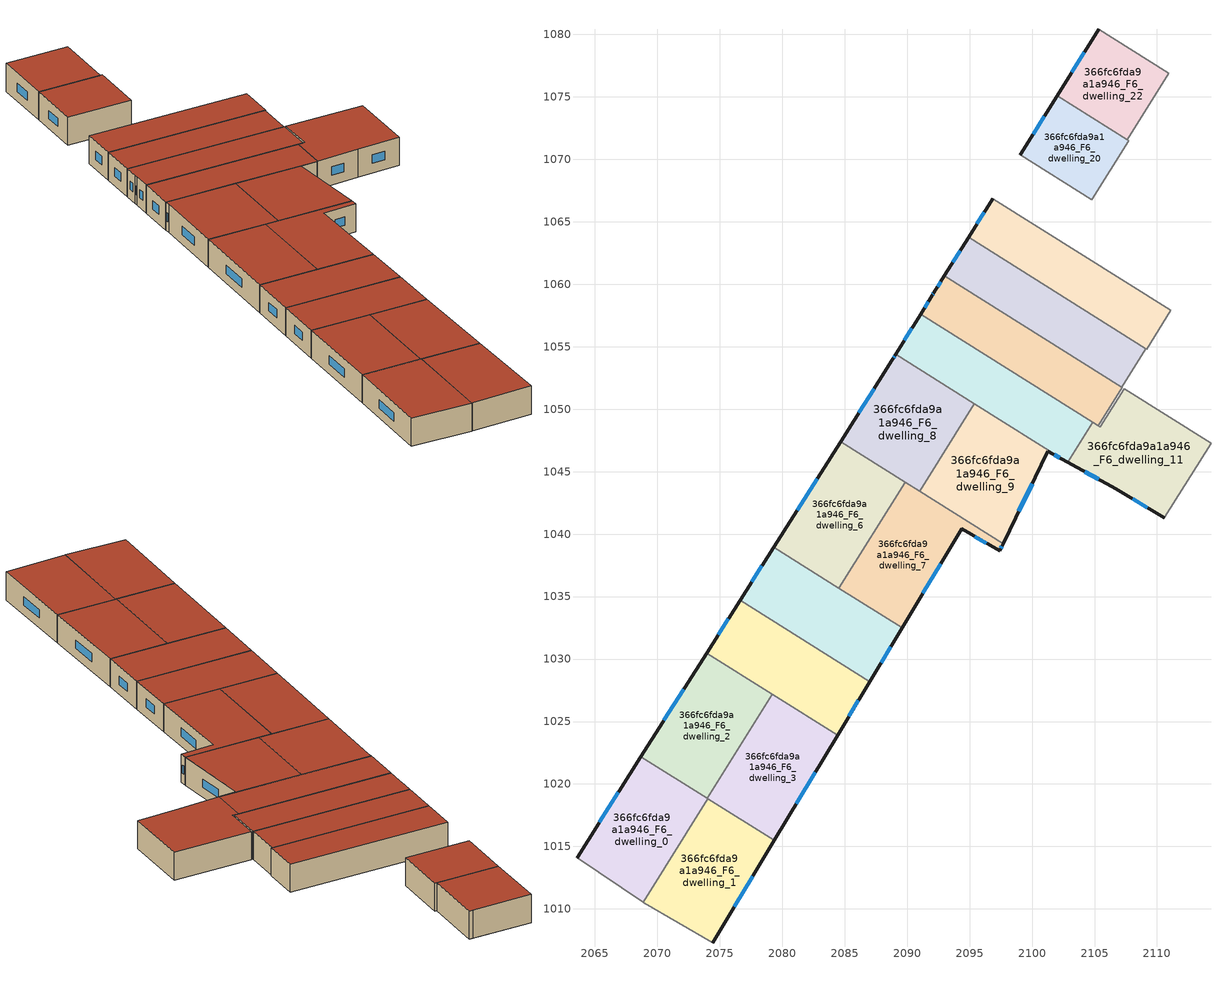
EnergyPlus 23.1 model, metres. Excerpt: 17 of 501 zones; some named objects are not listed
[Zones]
366fc6fda9a1a946_F6_dwelling_0
 floor to 366fc6fda9a1a946_F5_dwelling_0 (EU_floor_Construction): 2074.06,1018.8 2068.86,1010.53 2063.58,1014.1 2068.69,1022.17 z18
 wall outside (EU_wall_Construction): 2068.69,1022.17 2063.58,1014.1 z18:21
 wall to 366fc6fda9a1a946_F6_dwelling_1 (EU_wall_Construction): 2068.86,1010.53 2074.06,1018.8 z18:21
 wall adiabatic (EU_wall_Construction): 2063.58,1014.1 2068.86,1010.53 z18:21
 wall to 366fc6fda9a1a946_F6_dwelling_2 (EU_wall_Construction): 2073.99,1018.84 2068.69,1022.17 z18:21
 wall to 366fc6fda9a1a946_F6_dwelling_3 (EU_wall_Construction): 2074.05,1018.8 2073.99,1018.84 z18:21
 window (EU_Window_Construction): 2066.9,1019.34 2065.37,1016.93 z19.05:19.95
 roof outside (EU_roof_Construction): 2068.86,1010.53 2074.06,1018.8 2068.69,1022.17 2063.58,1014.1 z21
366fc6fda9a1a946_F6_dwelling_1
 floor to 366fc6fda9a1a946_F5_dwelling_1 (EU_floor_Construction): 2079.36,1015.48 2074.43,1007.28 2068.92,1010.49 2068.86,1010.53 2074.06,1018.8 z18
 wall outside (EU_wall_Construction): 2074.43,1007.28 2079.36,1015.48 z18:21
 wall adiabatic (EU_wall_Construction): 2068.86,1010.53 2068.92,1010.49 2074.43,1007.28 z18:21
 wall to 366fc6fda9a1a946_F6_dwelling_3 (EU_wall_Construction): 2079.36,1015.48 2074.06,1018.8 z18:21
 window (EU_Window_Construction): 2076.16,1010.15 2077.63,1012.6 z19.05:19.95
 roof outside (EU_roof_Construction): 2074.43,1007.28 2079.36,1015.48 2074.06,1018.8 2068.86,1010.53 2068.92,1010.49 z21
366fc6fda9a1a946_F6_dwelling_10
 floor to 366fc6fda9a1a946_F5_dwelling_10 (EU_floor_Construction): 2104.85,1048.96 2102.84,1045.76 2102.76,1045.8 2089.09,1054.38 2091.08,1057.59 z18
 wall outside (EU_wall_Construction): 2091.08,1057.59 2089.09,1054.38 / 2102.76,1045.8 2102.84,1045.76 z18:21
 wall to 366fc6fda9a1a946_F6_dwelling_11 (EU_wall_Construction): 2102.84,1045.76 2104.85,1048.96 z18:21
 wall to 366fc6fda9a1a946_F6_dwelling_12 (EU_wall_Construction): 2104.85,1048.96 2091.08,1057.59 z18:21
 wall to 366fc6fda9a1a946_F6_dwelling_9 (EU_wall_Construction): 2095.38,1050.43 2102.76,1045.8 z18:21
 wall to 366fc6fda9a1a946_F6_dwelling_8 (EU_wall_Construction): 2089.09,1054.38 2095.38,1050.43 z18:21
 window (EU_Window_Construction): 2090.38,1056.47 2089.78,1055.51 z19.05:19.95
 roof outside (EU_roof_Construction): 2102.84,1045.76 2104.85,1048.96 2091.08,1057.59 2089.09,1054.38 2102.76,1045.8 z21
366fc6fda9a1a946_F6_dwelling_11
 floor to 366fc6fda9a1a946_F5_dwelling_11 (EU_floor_Construction): 2114.32,1047.28 2110.58,1041.32 2106.72,1043.63 2102.84,1045.76 2104.85,1048.96 2105.45,1048.58 2107.38,1051.64 z18
 wall outside (EU_wall_Construction): 2102.84,1045.76 2106.72,1043.63 2110.58,1041.32 z18:21
 wall to 366fc6fda9a1a946_F6_dwelling_15 (EU_wall_Construction): 2114.32,1047.28 2107.38,1051.64 2105.45,1048.58 2105.42,1048.6 z18:21
 wall to 366fc6fda9a1a946_F6_dwelling_13 (EU_wall_Construction): 2110.58,1041.32 2114.32,1047.28 z18:21
 wall to 366fc6fda9a1a946_F6_dwelling_17 (EU_wall_Construction): 2105.42,1048.6 2105.3,1048.67 z18:21
 wall to 366fc6fda9a1a946_F6_dwelling_12 (EU_wall_Construction): 2105.3,1048.67 2104.85,1048.96 z18:21
 window (EU_Window_Construction): 2108.07,1042.82 2109.23,1042.13 / 2104.2,1045.01 2105.36,1044.37 z19.05:19.95
 roof outside (EU_roof_Construction): 2110.58,1041.32 2114.32,1047.28 2107.38,1051.64 2105.45,1048.58 2104.85,1048.96 2102.84,1045.76 2106.72,1043.63 z21
366fc6fda9a1a946_F6_dwelling_12
 floor to 366fc6fda9a1a946_F5_dwelling_12 (EU_floor_Construction): 2107.22,1051.74 2105.3,1048.67 2091.08,1057.59 2092.03,1059.13 2092.15,1059.32 2092.99,1060.66 z18
 wall outside (EU_wall_Construction): 2092.99,1060.66 2092.15,1059.32 2092.03,1059.13 2091.08,1057.59 z18:21
 wall to 366fc6fda9a1a946_F6_dwelling_17 (EU_wall_Construction): 2105.3,1048.67 2107.22,1051.74 2107.18,1051.76 z18:21
 wall to 366fc6fda9a1a946_F6_dwelling_14 (EU_wall_Construction): 2107.18,1051.76 2092.99,1060.66 z18:21
 window (EU_Window_Construction): 2091.7,1058.59 2091.41,1058.13 / 2092.11,1059.25 2092.07,1059.19 / 2092.69,1060.19 2092.44,1059.79 z19.05:19.95
 roof outside (EU_roof_Construction): 2105.3,1048.67 2107.22,1051.74 2092.99,1060.66 2092.15,1059.32 2092.03,1059.13 2091.08,1057.59 z21
366fc6fda9a1a946_F6_dwelling_14
 floor to 366fc6fda9a1a946_F5_dwelling_14 (EU_floor_Construction): 2109.11,1054.84 2107.18,1051.76 2092.99,1060.66 2094.92,1063.75 z18
 wall outside (EU_wall_Construction): 2094.92,1063.75 2092.99,1060.66 z18:21
 wall to 366fc6fda9a1a946_F6_dwelling_17 (EU_wall_Construction): 2107.18,1051.76 2109.11,1054.84 z18:21
 wall to 366fc6fda9a1a946_F6_dwelling_16 (EU_wall_Construction): 2109.11,1054.84 2094.92,1063.75 z18:21
 window (EU_Window_Construction): 2094.24,1062.67 2093.66,1061.74 z19.05:19.95
 roof outside (EU_roof_Construction): 2107.18,1051.76 2109.11,1054.84 2094.92,1063.75 2092.99,1060.66 z21
366fc6fda9a1a946_F6_dwelling_16
 floor to 366fc6fda9a1a946_F5_dwelling_16 (EU_floor_Construction): 2111.1,1057.9 2109.16,1054.81 2094.92,1063.75 2096.85,1066.84 z18
 wall outside (EU_wall_Construction): 2096.85,1066.84 2094.92,1063.75 z18:21
 wall to 366fc6fda9a1a946_F6_dwelling_17 (EU_wall_Construction): 2109.11,1054.84 2109.16,1054.81 2111.1,1057.9 z18:21
 wall to 366fc6fda9a1a946_F6_dwelling_18 (EU_wall_Construction): 2111.1,1057.9 2096.85,1066.84 z18:21
 window (EU_Window_Construction): 2096.17,1065.76 2095.59,1064.83 z19.05:19.95
 roof outside (EU_roof_Construction): 2109.16,1054.81 2111.1,1057.9 2096.85,1066.84 2094.92,1063.75 z21
366fc6fda9a1a946_F6_dwelling_2
 floor to 366fc6fda9a1a946_F5_dwelling_2 (EU_floor_Construction): 2079.22,1027.18 2073.99,1018.84 2068.69,1022.17 2073.95,1030.48 z18
 wall outside (EU_wall_Construction): 2073.95,1030.48 2068.69,1022.17 z18:21
 wall to 366fc6fda9a1a946_F6_dwelling_3 (EU_wall_Construction): 2073.99,1018.84 2079.22,1027.18 z18:21
 wall to 366fc6fda9a1a946_F6_dwelling_4 (EU_wall_Construction): 2079.22,1027.18 2073.95,1030.48 z18:21
 window (EU_Window_Construction): 2072.11,1027.57 2070.54,1025.08 z19.05:19.95
 roof outside (EU_roof_Construction): 2073.99,1018.84 2079.22,1027.18 2073.95,1030.48 2068.69,1022.17 z21
366fc6fda9a1a946_F6_dwelling_20
 floor to 366fc6fda9a1a946_F5_dwelling_20 (EU_floor_Construction): 2107.76,1071.49 2104.8,1066.76 2099.05,1070.36 2102.01,1075.09 z18
 wall outside (EU_wall_Construction): 2102.01,1075.09 2099.05,1070.36 z18:21
 wall to 366fc6fda9a1a946_F6_dwelling_21 (EU_wall_Construction): 2104.8,1066.76 2107.76,1071.49 z18:21
 wall to 366fc6fda9a1a946_F6_dwelling_22 (EU_wall_Construction): 2107.61,1071.58 2102.01,1075.09 z18:21
 wall to 366fc6fda9a1a946_F6_dwelling_18 (EU_wall_Construction): 2099.05,1070.36 2104.79,1066.76 z18:21
 wall to 366fc6fda9a1a946_F6_dwelling_23 (EU_wall_Construction): 2107.76,1071.49 2107.61,1071.58 z18:21
 window (EU_Window_Construction): 2100.97,1073.43 2100.09,1072.02 z19.05:19.95
 roof outside (EU_roof_Construction): 2104.8,1066.76 2107.76,1071.49 2102.01,1075.09 2099.05,1070.36 z21
366fc6fda9a1a946_F6_dwelling_22
 floor to 366fc6fda9a1a946_F5_dwelling_22 (EU_floor_Construction): 2110.94,1076.91 2107.6,1071.58 2102.01,1075.09 2105.33,1080.42 z18
 wall outside (EU_wall_Construction): 2105.33,1080.42 2102.01,1075.09 z18:21
 wall to 366fc6fda9a1a946_F6_dwelling_23 (EU_wall_Construction): 2107.6,1071.58 2110.94,1076.91 z18:21
 wall to 366fc6fda9a1a946_F6_dwelling_24 (EU_wall_Construction): 2110.63,1077.1 2105.33,1080.42 z18:21
 wall to 366fc6fda9a1a946_F6_dwelling_25 (EU_wall_Construction): 2110.94,1076.91 2110.63,1077.1 z18:21
 window (EU_Window_Construction): 2104.17,1078.55 2103.17,1076.96 z19.05:19.95
 roof outside (EU_roof_Construction): 2107.6,1071.58 2110.94,1076.91 2105.33,1080.42 2102.01,1075.09 z21
366fc6fda9a1a946_F6_dwelling_3
 floor to 366fc6fda9a1a946_F5_dwelling_3 (EU_floor_Construction): 2084.43,1023.91 2079.36,1015.48 2073.99,1018.84 2079.22,1027.18 z18
 wall outside (EU_wall_Construction): 2079.36,1015.48 2084.43,1023.91 z18:21
 wall to 366fc6fda9a1a946_F6_dwelling_4 (EU_wall_Construction): 2084.43,1023.91 2079.22,1027.18 z18:21
 window (EU_Window_Construction): 2081.14,1018.43 2082.65,1020.95 z19.05:19.95
 roof outside (EU_roof_Construction): 2079.36,1015.48 2084.43,1023.91 2079.22,1027.18 2073.99,1018.84 z21
366fc6fda9a1a946_F6_dwelling_4
 floor to 366fc6fda9a1a946_F5_dwelling_4 (EU_floor_Construction): 2087,1028.19 2084.43,1023.91 2073.95,1030.48 2076.62,1034.7 z18
 wall outside (EU_wall_Construction): 2076.62,1034.7 2073.95,1030.48 / 2084.43,1023.91 2087,1028.19 z18:21
 wall to 366fc6fda9a1a946_F6_dwelling_5 (EU_wall_Construction): 2087,1028.19 2076.62,1034.7 z18:21
 window (EU_Window_Construction): 2075.69,1033.22 2074.89,1031.96 / 2085.33,1025.41 2086.1,1026.69 z19.05:19.95
 roof outside (EU_roof_Construction): 2084.43,1023.91 2087,1028.19 2076.62,1034.7 2073.95,1030.48 z21
366fc6fda9a1a946_F6_dwelling_5
 floor to 366fc6fda9a1a946_F5_dwelling_5 (EU_floor_Construction): 2089.6,1032.5 2087,1028.19 2076.62,1034.7 2079.32,1038.95 z18
 wall outside (EU_wall_Construction): 2079.32,1038.95 2076.62,1034.7 / 2087,1028.19 2089.6,1032.5 z18:21
 wall to 366fc6fda9a1a946_F6_dwelling_6 (EU_wall_Construction): 2084.53,1035.68 2079.32,1038.95 z18:21
 wall to 366fc6fda9a1a946_F6_dwelling_7 (EU_wall_Construction): 2089.6,1032.5 2084.54,1035.68 z18:21
 window (EU_Window_Construction): 2078.38,1037.46 2077.57,1036.19 / 2087.91,1029.7 2088.69,1030.99 z19.05:19.95
 roof outside (EU_roof_Construction): 2087,1028.19 2089.6,1032.5 2079.32,1038.95 2076.62,1034.7 z21
366fc6fda9a1a946_F6_dwelling_6
 floor to 366fc6fda9a1a946_F5_dwelling_6 (EU_floor_Construction): 2089.85,1044.16 2084.54,1035.68 2079.32,1038.95 2084.68,1047.41 z18
 wall outside (EU_wall_Construction): 2084.68,1047.41 2079.32,1038.95 z18:21
 wall to 366fc6fda9a1a946_F6_dwelling_7 (EU_wall_Construction): 2084.54,1035.68 2089.85,1044.16 z18:21
 wall to 366fc6fda9a1a946_F6_dwelling_8 (EU_wall_Construction): 2089.85,1044.16 2084.68,1047.41 z18:21
 window (EU_Window_Construction): 2082.8,1044.44 2081.2,1041.92 z19.05:19.95
 roof outside (EU_roof_Construction): 2084.54,1035.68 2089.85,1044.16 2084.68,1047.41 2079.32,1038.95 z21
366fc6fda9a1a946_F6_dwelling_7
 floor to 366fc6fda9a1a946_F5_dwelling_7 (EU_floor_Construction): 2097.69,1039.25 2097.41,1038.66 2094.36,1040.42 2089.6,1032.5 2084.54,1035.68 2089.85,1044.16 z18
 wall outside (EU_wall_Construction): 2089.6,1032.5 2094.36,1040.42 2097.41,1038.66 2097.69,1039.25 z18:21
 wall to 366fc6fda9a1a946_F6_dwelling_9 (EU_wall_Construction): 2097.69,1039.25 2091,1043.44 z18:21
 wall to 366fc6fda9a1a946_F6_dwelling_8 (EU_wall_Construction): 2091,1043.44 2089.85,1044.16 z18:21
 window (EU_Window_Construction): 2091.27,1035.28 2092.69,1037.64 / 2097.51,1038.86 2097.59,1039.04 / 2095.43,1039.8 2096.34,1039.27 z19.05:19.95
 roof outside (EU_roof_Construction): 2097.41,1038.66 2097.69,1039.25 2089.85,1044.16 2084.54,1035.68 2089.6,1032.5 2094.36,1040.42 z21
366fc6fda9a1a946_F6_dwelling_8
 floor to 366fc6fda9a1a946_F5_dwelling_8 (EU_floor_Construction): 2095.38,1050.43 2091,1043.44 2084.68,1047.41 2088.82,1053.95 2089.09,1054.38 z18
 wall outside (EU_wall_Construction): 2089.09,1054.38 2088.82,1053.95 2084.68,1047.41 z18:21
 wall to 366fc6fda9a1a946_F6_dwelling_9 (EU_wall_Construction): 2091,1043.44 2095.38,1050.43 z18:21
 window (EU_Window_Construction): 2087.37,1051.65 2086.13,1049.7 / 2088.99,1054.23 2088.91,1054.1 z19.05:19.95
 roof outside (EU_roof_Construction): 2091,1043.44 2095.38,1050.43 2089.09,1054.38 2088.82,1053.95 2084.68,1047.41 z21
366fc6fda9a1a946_F6_dwelling_9
 floor to 366fc6fda9a1a946_F5_dwelling_9 (EU_floor_Construction): 2101.25,1046.64 2097.69,1039.25 2091,1043.44 2095.38,1050.43 2102.76,1045.8 z18
 wall outside (EU_wall_Construction): 2097.69,1039.25 2101.25,1046.64 2102.76,1045.8 z18:21
 window (EU_Window_Construction): 2098.94,1041.84 2100,1044.05 / 2101.78,1046.34 2102.23,1046.1 z19.05:19.95
 roof outside (EU_roof_Construction): 2097.69,1039.25 2101.25,1046.64 2102.76,1045.8 2095.38,1050.43 2091,1043.44 z21
[Building]
EU S2 Campaign: North Axis=0; Terrain=City; Solar Distribution=FullExterior
[Site:Location]
Bologna: Latitude=44.5; Longitude=11.25; Time Zone=1; Elevation=37
[SizingPeriod:WeatherFileDays]
AnnualSizingPeriod: Begin Month=1; Begin Day of Month=1; End Month=12; End Day of Month=31; Day of Week for Start Day=Monday; Use Weather File Daylight Saving Period=No; Use Weather File Rain and Snow Indicators=No
[MATERIAL]
EU_InternalMass_Material: Roughness=MediumRough; Thickness=0.1; Conductivity=1; Density=1800; Specific Heat=900; Thermal Absorptance=0.9; Solar Absorptance=0.7; Visible Absorptance=0.7
[MATERIAL:NOMASS] Roughness=MediumRough; Thermal Absorptance=0.9; Solar Absorptance=0.7; Visible Absorptance=0.7
Name | Thermal Resistance
EU_wall_NoMass | 0.890213
EU_roof_NoMass | 0.636128
EU_floor_NoMass | 0.79516
[WINDOWMATERIAL:SIMPLEGLAZINGSYSTEM]
EU_Window_SimpleGlazing: UFactor=4.49146; Solar Heat Gain Coefficient=0.85; Visible Transmittance=0.85
[CONSTRUCTION]
EU_wall_Construction: EU_wall_NoMass
EU_roof_Construction: EU_roof_NoMass
EU_floor_Construction: EU_floor_NoMass
EU_Window_Construction: EU_Window_SimpleGlazing
EU_InternalMass_Construction: EU_InternalMass_Material
[ZONE] Type=1; Multiplier=1; Ceiling Height=autocalculate; Floor Area=autocalculate; Part of Total Floor Area=Yes
Name | Volume
366fc6fda9a1a946_F6_dwelling_0; 366fc6fda9a1a946_F6_dwelling_6 | 184.222
366fc6fda9a1a946_F6_dwelling_1 | 184.227
366fc6fda9a1a946_F6_dwelling_10 | 184.228
366fc6fda9a1a946_F6_dwelling_11 | 184.22
366fc6fda9a1a946_F6_dwelling_12 | 182.232
366fc6fda9a1a946_F6_dwelling_14 | 182.69
366fc6fda9a1a946_F6_dwelling_16; 366fc6fda9a1a946_F6_dwelling_3 | 184.214
366fc6fda9a1a946_F6_dwelling_2 | 184.233
366fc6fda9a1a946_F6_dwelling_20 | 113.621
366fc6fda9a1a946_F6_dwelling_22 | 124.698
366fc6fda9a1a946_F6_dwelling_4 | 184.224
366fc6fda9a1a946_F6_dwelling_5 | 184.236
366fc6fda9a1a946_F6_dwelling_7 | 184.245
366fc6fda9a1a946_F6_dwelling_8 | 184.239
366fc6fda9a1a946_F6_dwelling_9 | 184.213
[INTERNALMASS] Construction=EU_InternalMass_Construction
Name | Zone or ZoneList | Surface Area
366fc6fda9a1a946_F6_dwelling_0_EU_InternalMass | 366fc6fda9a1a946_F6_dwelling_0 | 61.4077
366fc6fda9a1a946_F6_dwelling_1_EU_InternalMass | 366fc6fda9a1a946_F6_dwelling_1 | 61.4064
366fc6fda9a1a946_F6_dwelling_2_EU_InternalMass | 366fc6fda9a1a946_F6_dwelling_2 | 61.4107
366fc6fda9a1a946_F6_dwelling_3_EU_InternalMass | 366fc6fda9a1a946_F6_dwelling_3 | 61.4049
366fc6fda9a1a946_F6_dwelling_4_EU_InternalMass | 366fc6fda9a1a946_F6_dwelling_4 | 61.4079
366fc6fda9a1a946_F6_dwelling_5_EU_InternalMass | 366fc6fda9a1a946_F6_dwelling_5 | 61.412
366fc6fda9a1a946_F6_dwelling_6_EU_InternalMass | 366fc6fda9a1a946_F6_dwelling_6 | 61.4042
366fc6fda9a1a946_F6_dwelling_7_EU_InternalMass | 366fc6fda9a1a946_F6_dwelling_7 | 61.4165
366fc6fda9a1a946_F6_dwelling_8_EU_InternalMass | 366fc6fda9a1a946_F6_dwelling_8 | 61.4115
366fc6fda9a1a946_F6_dwelling_9_EU_InternalMass | 366fc6fda9a1a946_F6_dwelling_9 | 61.4027
366fc6fda9a1a946_F6_dwelling_10_EU_InternalMass | 366fc6fda9a1a946_F6_dwelling_10 | 61.4094
366fc6fda9a1a946_F6_dwelling_11_EU_InternalMass | 366fc6fda9a1a946_F6_dwelling_11 | 61.4064
366fc6fda9a1a946_F6_dwelling_12_EU_InternalMass | 366fc6fda9a1a946_F6_dwelling_12 | 60.7422
366fc6fda9a1a946_F6_dwelling_14_EU_InternalMass | 366fc6fda9a1a946_F6_dwelling_14 | 60.9059
366fc6fda9a1a946_F6_dwelling_16_EU_InternalMass | 366fc6fda9a1a946_F6_dwelling_16 | 61.4041
366fc6fda9a1a946_F6_dwelling_20_EU_InternalMass | 366fc6fda9a1a946_F6_dwelling_20 | 37.8735
366fc6fda9a1a946_F6_dwelling_22_EU_InternalMass | 366fc6fda9a1a946_F6_dwelling_22 | 41.5658
[OTHEREQUIPMENT] Fuel Type=Electricity; Design Level Calculation Method=Watts/Area; Power per Zone Floor Area=1; Fraction Latent=0; Fraction Radiant=0; Fraction Lost=0; Carbon Dioxide Generation Rate=0; EndUse Subcategory=EU_Step8_InternalGains
Name | Zone or ZoneList or Space or SpaceList | Schedule
EU_Step8_InternalGain_366fc6fda9a1a946_F6_dwelling_0_f000 | 366fc6fda9a1a946_F6_dwelling_0 | EU_Step8_GainSchedule_366fc6fda9a1a946_F6_dwelling_0_f000
EU_Step8_InternalGain_366fc6fda9a1a946_F6_dwelling_1_f000 | 366fc6fda9a1a946_F6_dwelling_1 | EU_Step8_GainSchedule_366fc6fda9a1a946_F6_dwelling_1_f000
EU_Step8_InternalGain_366fc6fda9a1a946_F6_dwelling_2_f000 | 366fc6fda9a1a946_F6_dwelling_2 | EU_Step8_GainSchedule_366fc6fda9a1a946_F6_dwelling_2_f000
EU_Step8_InternalGain_366fc6fda9a1a946_F6_dwelling_3_f000 | 366fc6fda9a1a946_F6_dwelling_3 | EU_Step8_GainSchedule_366fc6fda9a1a946_F6_dwelling_3_f000
EU_Step8_InternalGain_366fc6fda9a1a946_F6_dwelling_4_f000 | 366fc6fda9a1a946_F6_dwelling_4 | EU_Step8_GainSchedule_366fc6fda9a1a946_F6_dwelling_4_f000
EU_Step8_InternalGain_366fc6fda9a1a946_F6_dwelling_5_f000 | 366fc6fda9a1a946_F6_dwelling_5 | EU_Step8_GainSchedule_366fc6fda9a1a946_F6_dwelling_5_f000
EU_Step8_InternalGain_366fc6fda9a1a946_F6_dwelling_6_f000 | 366fc6fda9a1a946_F6_dwelling_6 | EU_Step8_GainSchedule_366fc6fda9a1a946_F6_dwelling_6_f000
EU_Step8_InternalGain_366fc6fda9a1a946_F6_dwelling_7_f000 | 366fc6fda9a1a946_F6_dwelling_7 | EU_Step8_GainSchedule_366fc6fda9a1a946_F6_dwelling_7_f000
EU_Step8_InternalGain_366fc6fda9a1a946_F6_dwelling_8_f000 | 366fc6fda9a1a946_F6_dwelling_8 | EU_Step8_GainSchedule_366fc6fda9a1a946_F6_dwelling_8_f000
EU_Step8_InternalGain_366fc6fda9a1a946_F6_dwelling_9_f000 | 366fc6fda9a1a946_F6_dwelling_9 | EU_Step8_GainSchedule_366fc6fda9a1a946_F6_dwelling_9_f000
EU_Step8_InternalGain_366fc6fda9a1a946_F6_dwelling_10_f000 | 366fc6fda9a1a946_F6_dwelling_10 | EU_Step8_GainSchedule_366fc6fda9a1a946_F6_dwelling_10_f000
EU_Step8_InternalGain_366fc6fda9a1a946_F6_dwelling_11_f000 | 366fc6fda9a1a946_F6_dwelling_11 | EU_Step8_GainSchedule_366fc6fda9a1a946_F6_dwelling_11_f000
EU_Step8_InternalGain_366fc6fda9a1a946_F6_dwelling_12_f000 | 366fc6fda9a1a946_F6_dwelling_12 | EU_Step8_GainSchedule_366fc6fda9a1a946_F6_dwelling_12_f000
EU_Step8_InternalGain_366fc6fda9a1a946_F6_dwelling_14_f000 | 366fc6fda9a1a946_F6_dwelling_14 | EU_Step8_GainSchedule_366fc6fda9a1a946_F6_dwelling_14_f000
EU_Step8_InternalGain_366fc6fda9a1a946_F6_dwelling_16_f000 | 366fc6fda9a1a946_F6_dwelling_16 | EU_Step8_GainSchedule_366fc6fda9a1a946_F6_dwelling_16_f000
EU_Step8_InternalGain_366fc6fda9a1a946_F6_dwelling_20_f000 | 366fc6fda9a1a946_F6_dwelling_20 | EU_Step8_GainSchedule_366fc6fda9a1a946_F6_dwelling_20_f000
EU_Step8_InternalGain_366fc6fda9a1a946_F6_dwelling_22_f000 | 366fc6fda9a1a946_F6_dwelling_22 | EU_Step8_GainSchedule_366fc6fda9a1a946_F6_dwelling_22_f000
[ZONEVENTILATION:DESIGNFLOWRATE] Schedule=EU_AlwaysOn; Design Flow Rate Calculation Method=AirChanges/Hour; Air Changes per Hour=0.718634; Ventilation Type=Natural; Fan Pressure Rise=0; Fan Total Efficiency=1; Constant Term Coefficient=1; Temperature Term Coefficient=0; Velocity Term Coefficient=0; Velocity Squared Term Coefficient=0; Minimum Indoor Temperature=-100; Maximum Indoor Temperature=100; Delta Temperature=-100; Minimum Outdoor Temperature=-100; Maximum Outdoor Temperature=100; Maximum Wind Speed=40
Name | Zone or ZoneList or Space or SpaceList
EU_ConstantAir_366fc6fda9a1a946_F6_dwelling_0 | 366fc6fda9a1a946_F6_dwelling_0
EU_ConstantAir_366fc6fda9a1a946_F6_dwelling_1 | 366fc6fda9a1a946_F6_dwelling_1
EU_ConstantAir_366fc6fda9a1a946_F6_dwelling_2 | 366fc6fda9a1a946_F6_dwelling_2
EU_ConstantAir_366fc6fda9a1a946_F6_dwelling_3 | 366fc6fda9a1a946_F6_dwelling_3
EU_ConstantAir_366fc6fda9a1a946_F6_dwelling_4 | 366fc6fda9a1a946_F6_dwelling_4
EU_ConstantAir_366fc6fda9a1a946_F6_dwelling_5 | 366fc6fda9a1a946_F6_dwelling_5
EU_ConstantAir_366fc6fda9a1a946_F6_dwelling_6 | 366fc6fda9a1a946_F6_dwelling_6
EU_ConstantAir_366fc6fda9a1a946_F6_dwelling_7 | 366fc6fda9a1a946_F6_dwelling_7
EU_ConstantAir_366fc6fda9a1a946_F6_dwelling_8 | 366fc6fda9a1a946_F6_dwelling_8
EU_ConstantAir_366fc6fda9a1a946_F6_dwelling_9 | 366fc6fda9a1a946_F6_dwelling_9
EU_ConstantAir_366fc6fda9a1a946_F6_dwelling_10 | 366fc6fda9a1a946_F6_dwelling_10
EU_ConstantAir_366fc6fda9a1a946_F6_dwelling_11 | 366fc6fda9a1a946_F6_dwelling_11
EU_ConstantAir_366fc6fda9a1a946_F6_dwelling_12 | 366fc6fda9a1a946_F6_dwelling_12
EU_ConstantAir_366fc6fda9a1a946_F6_dwelling_14 | 366fc6fda9a1a946_F6_dwelling_14
EU_ConstantAir_366fc6fda9a1a946_F6_dwelling_16 | 366fc6fda9a1a946_F6_dwelling_16
EU_ConstantAir_366fc6fda9a1a946_F6_dwelling_20 | 366fc6fda9a1a946_F6_dwelling_20
EU_ConstantAir_366fc6fda9a1a946_F6_dwelling_22 | 366fc6fda9a1a946_F6_dwelling_22
[HVACTEMPLATE:ZONE:IDEALLOADSAIRSYSTEM] System Availability Schedule=EU_AlwaysOn; Maximum Heating Supply Air Temperature=50; Minimum Cooling Supply Air Temperature=13; Maximum Heating Supply Air Humidity Ratio=0.0156; Minimum Cooling Supply Air Humidity Ratio=0.0077; Heating Limit=NoLimit; Cooling Limit=NoLimit; Heating Availability Schedule=EU_AlwaysOn; Cooling Availability Schedule=EU_CoolingOff; Dehumidification Control Type=ConstantSensibleHeatRatio; Cooling Sensible Heat Ratio=0.7; Dehumidification Setpoint=60; Humidification Control Type=None; Humidification Setpoint=30; Outdoor Air Method=None; Outdoor Air Flow Rate per Person=0.00944; Outdoor Air Flow Rate per Zone Floor Area=0; Outdoor Air Flow Rate per Zone=0; Demand Controlled Ventilation Type=None; Outdoor Air Economizer Type=NoEconomizer; Heat Recovery Type=None; Sensible Heat Recovery Effectiveness=0.7; Latent Heat Recovery Effectiveness=0.65
Name | Template Thermostat
366fc6fda9a1a946_F6_dwelling_0 | EU_HeatOnly_366fc6fda9a1a946_F6_dwelling_0
366fc6fda9a1a946_F6_dwelling_1 | EU_HeatOnly_366fc6fda9a1a946_F6_dwelling_1
366fc6fda9a1a946_F6_dwelling_2 | EU_HeatOnly_366fc6fda9a1a946_F6_dwelling_2
366fc6fda9a1a946_F6_dwelling_3 | EU_HeatOnly_366fc6fda9a1a946_F6_dwelling_3
366fc6fda9a1a946_F6_dwelling_4 | EU_HeatOnly_366fc6fda9a1a946_F6_dwelling_4
366fc6fda9a1a946_F6_dwelling_5 | EU_HeatOnly_366fc6fda9a1a946_F6_dwelling_5
366fc6fda9a1a946_F6_dwelling_6 | EU_HeatOnly_366fc6fda9a1a946_F6_dwelling_6
366fc6fda9a1a946_F6_dwelling_7 | EU_HeatOnly_366fc6fda9a1a946_F6_dwelling_7
366fc6fda9a1a946_F6_dwelling_8 | EU_HeatOnly_366fc6fda9a1a946_F6_dwelling_8
366fc6fda9a1a946_F6_dwelling_9 | EU_HeatOnly_366fc6fda9a1a946_F6_dwelling_9
366fc6fda9a1a946_F6_dwelling_10 | EU_HeatOnly_366fc6fda9a1a946_F6_dwelling_10
366fc6fda9a1a946_F6_dwelling_11 | EU_HeatOnly_366fc6fda9a1a946_F6_dwelling_11
366fc6fda9a1a946_F6_dwelling_12 | EU_HeatOnly_366fc6fda9a1a946_F6_dwelling_12
366fc6fda9a1a946_F6_dwelling_14 | EU_HeatOnly_366fc6fda9a1a946_F6_dwelling_14
366fc6fda9a1a946_F6_dwelling_16 | EU_HeatOnly_366fc6fda9a1a946_F6_dwelling_16
366fc6fda9a1a946_F6_dwelling_20 | EU_HeatOnly_366fc6fda9a1a946_F6_dwelling_20
366fc6fda9a1a946_F6_dwelling_22 | EU_HeatOnly_366fc6fda9a1a946_F6_dwelling_22
[SIZING:ZONE] Zone Cooling Design Supply Air Temperature Input Method=SupplyAirTemperature; Zone Cooling Design Supply Air Temperature=13; Zone Heating Design Supply Air Temperature Input Method=SupplyAirTemperature; Zone Heating Design Supply Air Temperature=50; Zone Cooling Design Supply Air Humidity Ratio=0.008; Zone Heating Design Supply Air Humidity Ratio=0.008; Cooling Design Air Flow Method=DesignDay; Cooling Design Air Flow Rate=0; Cooling Minimum Air Flow per Zone Floor Area=0.000762; Cooling Minimum Air Flow=0; Cooling Minimum Air Flow Fraction=0.2; Heating Design Air Flow Method=DesignDay; Heating Design Air Flow Rate=0; Heating Maximum Air Flow per Zone Floor Area=0.002032; Heating Maximum Air Flow=0.141576; Heating Maximum Air Flow Fraction=0.3; Account for Dedicated Outdoor Air System=No; Dedicated Outdoor Air System Control Strategy=NeutralSupplyAir; Dedicated Outdoor Air Low Setpoint Temperature for Design=autosize; Dedicated Outdoor Air High Setpoint Temperature for Design=autosize; Zone Load Sizing Method=Sensible Load Only No Latent Load; Zone Latent Cooling Design Supply Air Humidity Ratio Input Method=HumidityRatioDifference; Zone Cooling Design Supply Air Humidity Ratio Difference=0.005; Zone Latent Heating Design Supply Air Humidity Ratio Input Method=HumidityRatioDifference; Zone Humidification Design Supply Air Humidity Ratio Difference=0.005
366fc6fda9a1a946_F6_dwelling_0; 366fc6fda9a1a946_F6_dwelling_1; 366fc6fda9a1a946_F6_dwelling_2; 366fc6fda9a1a946_F6_dwelling_3; 366fc6fda9a1a946_F6_dwelling_4; 366fc6fda9a1a946_F6_dwelling_5; 366fc6fda9a1a946_F6_dwelling_6; 366fc6fda9a1a946_F6_dwelling_7; 366fc6fda9a1a946_F6_dwelling_8; 366fc6fda9a1a946_F6_dwelling_9; 366fc6fda9a1a946_F6_dwelling_10; 366fc6fda9a1a946_F6_dwelling_11; 366fc6fda9a1a946_F6_dwelling_12; 366fc6fda9a1a946_F6_dwelling_14; 366fc6fda9a1a946_F6_dwelling_16; 366fc6fda9a1a946_F6_dwelling_20; 366fc6fda9a1a946_F6_dwelling_22
[SCHEDULE:CONSTANT]
Name | Hourly Value
EU_AlwaysOn | 1
EU_CoolingOff | 0
[SCHEDULE:FILE] Column Number=1; Rows to Skip at Top=0; Number of Hours of Data=8760; Column Separator=Comma; Interpolate to Timestep=No; Minutes per Item=60; Adjust Schedule for Daylight Savings=Yes
Name | File
EU_Step8_GainSchedule_366fc6fda9a1a946_F6_dwelling_0_f000 | ../../schedules/366fc6fda9a1a946/366fc6fda9a1a946_F6_dwelling_0_f000_gain.csv
EU_Step8_GainSchedule_366fc6fda9a1a946_F6_dwelling_1_f000 | ../../schedules/366fc6fda9a1a946/366fc6fda9a1a946_F6_dwelling_1_f000_gain.csv
EU_Step8_GainSchedule_366fc6fda9a1a946_F6_dwelling_2_f000 | ../../schedules/366fc6fda9a1a946/366fc6fda9a1a946_F6_dwelling_2_f000_gain.csv
EU_Step8_GainSchedule_366fc6fda9a1a946_F6_dwelling_3_f000 | ../../schedules/366fc6fda9a1a946/366fc6fda9a1a946_F6_dwelling_3_f000_gain.csv
EU_Step8_GainSchedule_366fc6fda9a1a946_F6_dwelling_4_f000 | ../../schedules/366fc6fda9a1a946/366fc6fda9a1a946_F6_dwelling_4_f000_gain.csv
EU_Step8_GainSchedule_366fc6fda9a1a946_F6_dwelling_5_f000 | ../../schedules/366fc6fda9a1a946/366fc6fda9a1a946_F6_dwelling_5_f000_gain.csv
EU_Step8_GainSchedule_366fc6fda9a1a946_F6_dwelling_6_f000 | ../../schedules/366fc6fda9a1a946/366fc6fda9a1a946_F6_dwelling_6_f000_gain.csv
EU_Step8_GainSchedule_366fc6fda9a1a946_F6_dwelling_7_f000 | ../../schedules/366fc6fda9a1a946/366fc6fda9a1a946_F6_dwelling_7_f000_gain.csv
EU_Step8_GainSchedule_366fc6fda9a1a946_F6_dwelling_8_f000 | ../../schedules/366fc6fda9a1a946/366fc6fda9a1a946_F6_dwelling_8_f000_gain.csv
EU_Step8_GainSchedule_366fc6fda9a1a946_F6_dwelling_9_f000 | ../../schedules/366fc6fda9a1a946/366fc6fda9a1a946_F6_dwelling_9_f000_gain.csv
EU_Step8_GainSchedule_366fc6fda9a1a946_F6_dwelling_10_f000 | ../../schedules/366fc6fda9a1a946/366fc6fda9a1a946_F6_dwelling_10_f000_gain.csv
EU_Step8_GainSchedule_366fc6fda9a1a946_F6_dwelling_11_f000 | ../../schedules/366fc6fda9a1a946/366fc6fda9a1a946_F6_dwelling_11_f000_gain.csv
EU_Step8_GainSchedule_366fc6fda9a1a946_F6_dwelling_12_f000 | ../../schedules/366fc6fda9a1a946/366fc6fda9a1a946_F6_dwelling_12_f000_gain.csv
EU_Step8_GainSchedule_366fc6fda9a1a946_F6_dwelling_14_f000 | ../../schedules/366fc6fda9a1a946/366fc6fda9a1a946_F6_dwelling_14_f000_gain.csv
EU_Step8_GainSchedule_366fc6fda9a1a946_F6_dwelling_16_f000 | ../../schedules/366fc6fda9a1a946/366fc6fda9a1a946_F6_dwelling_16_f000_gain.csv
EU_Step8_GainSchedule_366fc6fda9a1a946_F6_dwelling_20_f000 | ../../schedules/366fc6fda9a1a946/366fc6fda9a1a946_F6_dwelling_20_f000_gain.csv
EU_Step8_GainSchedule_366fc6fda9a1a946_F6_dwelling_22_f000 | ../../schedules/366fc6fda9a1a946/366fc6fda9a1a946_F6_dwelling_22_f000_gain.csv
